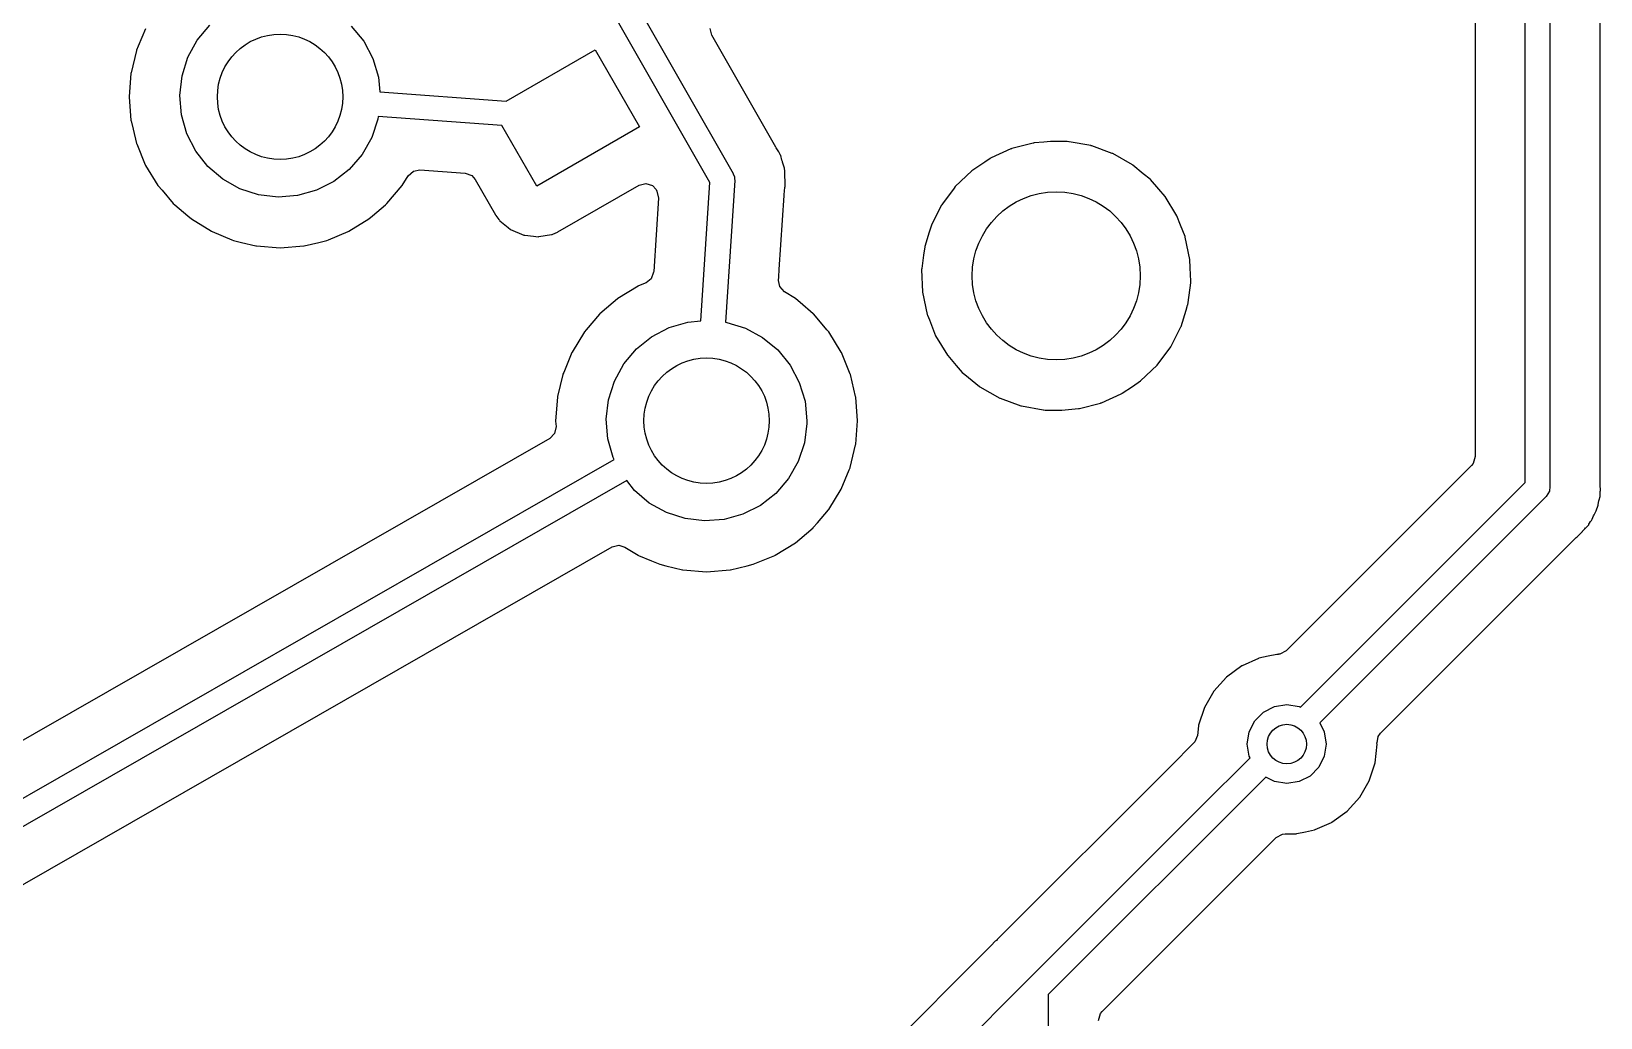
# Model space of a CAD drawing. Extents: x 144 to 253, y -181 to -52.
# Drawn here: x 191.12 to 207.01, y -83.42 to -73.43 of the extents above; entities that cross this region are included whole.
import ezdxf

# ---------------------------------------------------------------- set-up
doc = ezdxf.new("R2010")
doc.units = 0
doc.layers.add('BLACK', color=7, linetype='CONTINUOUS')

msp = doc.modelspace()

# ---------------------------------------------------------------- linework, layer by layer
at = {"layer": 'BLACK', "linetype": 'CONTINUOUS'}
for p, q in [((206.5, -69.4157), (206.5, -78.0489)), ((206.25, -77.9971), (206.25, -69.4675)), ((207.008, -78.0131), (207.008, -69.4944)), ((195.689, -70.423), (198.229, -74.868)), ((197.993, -74.9593), (195.486, -70.5722)), ((205.742, -73.0558), (205.742, -77.7343)), ((192.276, -73.4003), (192.203, -73.5775)), ((192.802, -73.516), (192.93, -73.3641)), ((194.361, -73.3741), (194.487, -73.5278)), ((198.014, -73.4668), (197.997, -73.3977)), ((192.203, -73.5775), (192.186, -73.6174)), ((192.707, -73.6898), (192.802, -73.516)), ((194.487, -73.5278), (194.58, -73.7028)), ((198.662, -74.6014), (198.014, -73.4668)), ((192.185, -73.6223), (192.131, -73.846)), ((192.186, -73.6174), (192.185, -73.6223)), ((192.647, -73.8788), (192.707, -73.6898)), ((194.58, -73.7028), (194.637, -73.8927)), ((195.93, -74.1338), (196.83, -73.6141)), ((196.83, -73.6141), (197.28, -74.3936)), ((192.13, -73.8508), (192.111, -74.09)), ((192.131, -73.846), (192.13, -73.8508)), ((192.131, -73.846), (192.131, -73.846)), ((192.625, -74.0758), (192.647, -73.8788)), ((194.637, -73.8927), (194.651, -74.0393)), ((194.651, -74.0393), (195.93, -74.1338)), ((192.111, -74.09), (192.13, -74.3292)), ((192.641, -74.2734), (192.625, -74.0758)), ((192.13, -74.3292), (192.131, -74.334)), ((192.131, -74.334), (192.131, -74.334)), ((192.131, -74.334), (192.151, -74.418)), ((192.696, -74.464), (192.641, -74.2734)), ((194.631, -74.3151), (194.569, -74.5032)), ((194.635, -74.2888), (194.631, -74.3151)), ((195.887, -74.3813), (194.635, -74.2888)), ((192.151, -74.418), (192.186, -74.5626)), ((192.786, -74.6404), (192.696, -74.464)), ((194.569, -74.5032), (194.471, -74.6757)), ((196.241, -74.9936), (195.887, -74.3813)), ((197.28, -74.3936), (196.241, -74.9936)), ((192.186, -74.5626), (192.188, -74.5671)), ((192.188, -74.5671), (192.188, -74.5671)), ((192.188, -74.5671), (192.275, -74.7783)), ((192.91, -74.7958), (192.786, -74.6404)), ((194.471, -74.6757), (194.341, -74.8258)), ((198.665, -74.6061), (198.662, -74.6014)), ((198.69, -74.6462), (198.665, -74.6061)), ((198.699, -74.6599), (198.69, -74.6462)), ((198.701, -74.6674), (198.699, -74.6599)), ((198.704, -74.6728), (198.701, -74.6674)), ((198.706, -74.6783), (198.704, -74.6728)), ((198.71, -74.6852), (198.706, -74.6783)), ((198.722, -74.7314), (198.71, -74.6852)), ((201.042, -74.6185), (200.841, -74.7088)), ((201.047, -74.6163), (201.042, -74.6185)), ((201.042, -74.6185), (201.042, -74.6185)), ((201.052, -74.6149), (201.047, -74.6163)), ((201.265, -74.5597), (201.052, -74.6149)), ((201.052, -74.6149), (201.052, -74.6149)), ((201.27, -74.5583), (201.265, -74.5597)), ((201.265, -74.5597), (201.265, -74.5597)), ((201.275, -74.5579), (201.27, -74.5583)), ((201.375, -74.5494), (201.275, -74.5579)), ((201.275, -74.5579), (201.275, -74.5579)), ((201.442, -74.5437), (201.375, -74.5494)), ((201.604, -74.5437), (201.442, -74.5437)), ((201.606, -74.5438), (201.604, -74.5437)), ((201.611, -74.544), (201.606, -74.5438)), ((201.606, -74.5438), (201.606, -74.5438)), ((201.628, -74.5449), (201.611, -74.544)), ((201.632, -74.5456), (201.628, -74.5449)), ((201.85, -74.585), (201.632, -74.5456)), ((201.632, -74.5456), (201.632, -74.5456)), ((201.855, -74.5859), (201.85, -74.585)), ((201.85, -74.585), (201.85, -74.585)), ((201.86, -74.5877), (201.855, -74.5859)), ((201.86, -74.5878), (201.86, -74.5877)), ((202.067, -74.6628), (201.86, -74.5878)), ((202.072, -74.6646), (202.067, -74.6628)), ((202.067, -74.6628), (202.067, -74.6628)), ((202.273, -74.7788), (202.072, -74.6646)), ((192.275, -74.7783), (192.278, -74.7842)), ((192.278, -74.7842), (192.403, -74.9888)), ((193.061, -74.9243), (192.91, -74.7958)), ((194.341, -74.8258), (194.185, -74.9478)), ((194.938, -74.8896), (194.991, -74.8419)), ((194.991, -74.8419), (195.055, -74.8297)), ((195.055, -74.8297), (195.515, -74.8637)), ((198.727, -74.7465), (198.722, -74.7314)), ((198.728, -74.7517), (198.727, -74.7465)), ((198.748, -74.8122), (198.728, -74.7517)), ((198.748, -74.8201), (198.748, -74.8122)), ((198.749, -74.826), (198.748, -74.8201)), ((198.75, -74.8319), (198.749, -74.826)), ((198.752, -74.8395), (198.75, -74.8319)), ((198.752, -74.8475), (198.752, -74.8395)), ((198.753, -74.9031), (198.752, -74.8475)), ((198.752, -74.8475), (198.752, -74.8475)), ((200.645, -74.8399), (200.478, -74.9991)), ((200.776, -74.7517), (200.645, -74.8399)), ((200.832, -74.714), (200.776, -74.7517)), ((200.836, -74.711), (200.832, -74.714)), ((200.832, -74.714), (200.832, -74.714)), ((200.841, -74.7088), (200.836, -74.711)), ((202.277, -74.7822), (202.273, -74.7788)), ((202.382, -74.8686), (202.277, -74.7822)), ((202.277, -74.7822), (202.277, -74.7822)), ((192.403, -74.9888), (192.407, -74.9926)), ((192.407, -74.9926), (192.407, -74.9926)), ((192.407, -74.9926), (192.445, -75.0373)), ((193.234, -75.021), (193.061, -74.9243)), ((194.185, -74.9478), (194.008, -75.0372)), ((194.722, -75.1713), (194.878, -74.9888)), ((194.878, -74.9888), (194.938, -74.8896)), ((195.515, -74.8637), (195.581, -74.8887)), ((195.581, -74.8887), (195.615, -74.9264)), ((195.615, -74.9264), (195.823, -75.2865)), ((196.453, -75.458), (197.275, -74.9834)), ((197.275, -74.9834), (197.344, -74.9667)), ((197.344, -74.9667), (197.411, -74.9899)), ((197.411, -74.9899), (197.448, -75.03)), ((197.9, -76.3601), (197.993, -74.9593)), ((198.245, -74.9382), (198.15, -76.3735)), ((198.229, -74.868), (198.229, -74.8691)), ((198.229, -74.8691), (198.229, -74.8695)), ((198.229, -74.8695), (198.23, -74.8711)), ((198.23, -74.8711), (198.242, -74.9014)), ((198.242, -74.9014), (198.241, -74.92)), ((198.241, -74.92), (198.245, -74.9382)), ((198.751, -75.0148), (198.753, -75.0073)), ((198.753, -74.9085), (198.753, -74.9031)), ((198.755, -74.9319), (198.753, -74.9085)), ((198.753, -75.0073), (198.755, -74.9996)), ((198.754, -74.9359), (198.755, -74.9319)), ((198.754, -74.9405), (198.754, -74.9359)), ((198.754, -74.9359), (198.754, -74.9359)), ((198.754, -74.9508), (198.754, -74.9405)), ((198.754, -74.971), (198.754, -74.9508)), ((198.755, -74.9996), (198.754, -74.971)), ((200.478, -74.9991), (200.466, -75.0148)), ((202.451, -74.925), (202.382, -74.8686)), ((202.455, -74.9291), (202.451, -74.925)), ((202.539, -75.0268), (202.455, -74.9291)), ((202.455, -74.9291), (202.455, -74.9291)), ((192.445, -75.0373), (192.559, -75.1713)), ((193.422, -75.0823), (193.234, -75.021)), ((193.619, -75.1058), (193.422, -75.0823)), ((193.817, -75.0906), (193.619, -75.1058)), ((194.008, -75.0372), (193.817, -75.0906)), ((197.473, -75.1165), (197.424, -75.8597)), ((197.448, -75.03), (197.456, -75.0457)), ((197.456, -75.0457), (197.473, -75.1165)), ((198.695, -75.8389), (198.744, -75.0896)), ((198.744, -75.0896), (198.748, -75.0359)), ((198.748, -75.0359), (198.751, -75.0148)), ((200.466, -75.0148), (200.348, -75.1736)), ((202.602, -75.0993), (202.539, -75.0268)), ((202.722, -75.2965), (202.602, -75.0993)), ((192.559, -75.1713), (192.574, -75.184)), ((192.574, -75.184), (192.706, -75.2965)), ((192.706, -75.2965), (192.742, -75.3272)), ((194.539, -75.3272), (194.575, -75.2965)), ((194.575, -75.2965), (194.707, -75.184)), ((194.707, -75.184), (194.722, -75.1713)), ((195.823, -75.2865), (195.823, -75.2866)), ((195.823, -75.2866), (195.824, -75.2895)), ((195.824, -75.2895), (195.826, -75.2922)), ((195.826, -75.2922), (195.826, -75.2922)), ((195.826, -75.2922), (195.857, -75.3336)), ((200.338, -75.189), (200.24, -75.3809)), ((200.34, -75.1842), (200.338, -75.189)), ((200.348, -75.1736), (200.34, -75.1842)), ((202.759, -75.3899), (202.722, -75.2965)), ((192.742, -75.3272), (192.946, -75.4525)), ((192.946, -75.4525), (192.951, -75.4544)), ((192.951, -75.4544), (192.951, -75.4544)), ((192.951, -75.4544), (193.15, -75.5371)), ((194.131, -75.5371), (194.33, -75.4544)), ((194.33, -75.4544), (194.335, -75.4525)), ((194.33, -75.4544), (194.33, -75.4544)), ((194.335, -75.4525), (194.539, -75.3272)), ((195.857, -75.3336), (195.861, -75.34)), ((195.861, -75.34), (195.867, -75.345)), ((195.867, -75.345), (195.867, -75.345)), ((195.867, -75.345), (195.949, -75.4126)), ((195.949, -75.4126), (195.974, -75.4325)), ((195.974, -75.4325), (196.108, -75.4898)), ((196.261, -75.5057), (196.388, -75.4845)), ((196.388, -75.4845), (196.396, -75.4832)), ((196.388, -75.4845), (196.388, -75.4845)), ((196.396, -75.4832), (196.403, -75.4801)), ((196.403, -75.4801), (196.45, -75.4594)), ((196.403, -75.4801), (196.403, -75.4801)), ((196.45, -75.4594), (196.453, -75.458)), ((200.214, -75.4594), (200.169, -75.6051)), ((200.236, -75.3899), (200.214, -75.4594)), ((200.24, -75.3809), (200.236, -75.3899)), ((202.805, -75.5057), (202.759, -75.3899)), ((193.15, -75.5371), (193.168, -75.5444)), ((193.168, -75.5444), (193.249, -75.564)), ((193.249, -75.564), (193.396, -75.5992)), ((193.396, -75.5992), (193.396, -75.5992)), ((193.396, -75.5992), (193.401, -75.6004)), ((193.401, -75.6004), (193.64, -75.6192)), ((193.64, -75.6192), (193.88, -75.6004)), ((193.88, -75.6004), (193.884, -75.5992)), ((193.884, -75.5992), (194.031, -75.564)), ((193.884, -75.5992), (193.884, -75.5992)), ((194.031, -75.564), (194.113, -75.5444)), ((194.113, -75.5444), (194.131, -75.5371)), ((196.108, -75.4898), (196.117, -75.4909)), ((196.117, -75.4909), (196.117, -75.4909)), ((196.117, -75.4909), (196.208, -75.5018)), ((196.208, -75.5018), (196.252, -75.5072)), ((196.252, -75.5072), (196.261, -75.5057)), ((196.261, -75.5057), (196.261, -75.5057)), ((200.168, -75.6102), (200.156, -75.6938)), ((200.169, -75.6051), (200.168, -75.6102)), ((200.169, -75.6051), (200.169, -75.6051)), ((202.807, -75.5111), (202.805, -75.5057)), ((202.854, -75.7369), (202.807, -75.5111)), ((200.156, -75.6938), (200.139, -75.8274)), ((202.857, -75.8236), (202.854, -75.7369)), ((197.399, -75.9326), (197.346, -75.974)), ((197.423, -75.8659), (197.399, -75.9326)), ((197.424, -75.8597), (197.423, -75.8659)), ((198.688, -75.9496), (198.69, -75.9146)), ((198.7, -76.0127), (198.688, -75.9496)), ((198.69, -75.9146), (198.695, -75.8389)), ((200.139, -75.8274), (200.137, -75.8389)), ((200.137, -75.8389), (200.146, -76.0694)), ((202.862, -75.9587), (202.857, -75.8236)), ((202.863, -75.9674), (202.862, -75.9587)), ((197.265, -76.0076), (197.06, -76.133)), ((197.269, -76.0057), (197.265, -76.0076)), ((197.346, -75.974), (197.269, -76.0057)), ((197.269, -76.0057), (197.269, -76.0057)), ((198.748, -76.0653), (198.7, -76.0127)), ((198.858, -76.133), (198.748, -76.0653)), ((200.146, -76.0694), (200.193, -76.2952)), ((202.832, -76.1961), (202.855, -76.0245)), ((202.855, -76.0245), (202.862, -75.9727)), ((202.862, -75.9727), (202.863, -75.9674)), ((202.862, -75.9727), (202.862, -75.9727)), ((197.012, -76.1739), (196.878, -76.2888)), ((197.056, -76.1362), (197.012, -76.1739)), ((197.06, -76.133), (197.056, -76.1362)), ((197.056, -76.1362), (197.056, -76.1362)), ((198.862, -76.1362), (198.858, -76.133)), ((198.906, -76.1739), (198.862, -76.1362)), ((198.862, -76.1362), (198.862, -76.1362)), ((199.04, -76.2888), (198.906, -76.1739)), ((202.764, -76.4164), (202.816, -76.2506)), ((202.816, -76.2506), (202.831, -76.2012)), ((202.831, -76.2012), (202.832, -76.1961)), ((202.831, -76.2012), (202.831, -76.2012)), ((196.875, -76.2926), (196.741, -76.4492)), ((196.878, -76.2888), (196.875, -76.2926)), ((197.403, -76.52), (197.579, -76.4281)), ((197.579, -76.4281), (197.769, -76.3721)), ((197.769, -76.3721), (197.9, -76.3601)), ((198.15, -76.3735), (198.163, -76.3749)), ((198.163, -76.3749), (198.353, -76.4335)), ((198.353, -76.4335), (198.527, -76.5278)), ((199.044, -76.2926), (199.04, -76.2888)), ((199.177, -76.4492), (199.044, -76.2926)), ((200.193, -76.2952), (200.195, -76.3001)), ((200.195, -76.3001), (200.195, -76.3002)), ((200.195, -76.3002), (200.215, -76.3503)), ((200.215, -76.3503), (200.278, -76.5098)), ((202.714, -76.5143), (202.762, -76.4212)), ((202.762, -76.4212), (202.764, -76.4164)), ((202.762, -76.4212), (202.762, -76.4212)), ((196.722, -76.4713), (196.597, -76.6759)), ((196.741, -76.4492), (196.722, -76.4713)), ((197.248, -76.6442), (197.403, -76.52)), ((198.527, -76.5278), (198.68, -76.6542)), ((199.196, -76.4713), (199.177, -76.4492)), ((199.322, -76.6759), (199.196, -76.4713)), ((200.278, -76.5098), (200.398, -76.707)), ((202.66, -76.6221), (202.714, -76.5143)), ((196.595, -76.6804), (196.512, -76.8812)), ((196.597, -76.6759), (196.595, -76.6804)), ((196.595, -76.6804), (196.595, -76.6804)), ((197.121, -76.7961), (197.248, -76.6442)), ((198.68, -76.6542), (198.805, -76.8079)), ((199.324, -76.6804), (199.322, -76.6759)), ((199.407, -76.8812), (199.324, -76.6804)), ((199.324, -76.6804), (199.324, -76.6804)), ((200.398, -76.707), (200.401, -76.711)), ((200.401, -76.711), (200.488, -76.8108)), ((202.522, -76.8072), (202.66, -76.6221)), ((196.504, -76.9024), (196.45, -77.1261)), ((196.505, -76.8976), (196.504, -76.9024)), ((196.512, -76.8812), (196.505, -76.8976)), ((197.025, -76.9699), (197.121, -76.7961)), ((198.805, -76.8079), (198.898, -76.983)), ((199.413, -76.8976), (199.407, -76.8812)), ((199.415, -76.9024), (199.413, -76.8976)), ((199.468, -77.1261), (199.415, -76.9024)), ((200.488, -76.8108), (200.549, -76.8812)), ((200.549, -76.8812), (200.575, -76.9024)), ((200.575, -76.9024), (200.723, -77.0241)), ((202.355, -76.9664), (202.522, -76.8072)), ((196.965, -77.1589), (197.025, -76.9699)), ((198.898, -76.983), (198.956, -77.1728)), ((200.723, -77.0241), (200.723, -77.0241)), ((200.723, -77.0241), (200.727, -77.0275)), ((200.727, -77.0275), (200.928, -77.1416)), ((202.168, -77.0923), (202.271, -77.0232)), ((202.271, -77.0232), (202.355, -76.9664)), ((196.449, -77.1309), (196.43, -77.3701)), ((196.45, -77.1261), (196.449, -77.1309)), ((196.45, -77.1261), (196.45, -77.1261)), ((196.943, -77.3559), (196.965, -77.1589)), ((198.956, -77.1728), (198.975, -77.3701)), ((199.469, -77.1309), (199.468, -77.1261)), ((199.468, -77.1261), (199.468, -77.1261)), ((199.488, -77.3701), (199.469, -77.1309)), ((200.928, -77.1416), (200.933, -77.1435)), ((200.933, -77.1435), (200.933, -77.1435)), ((200.933, -77.1435), (201.14, -77.2185)), ((201.14, -77.2185), (201.14, -77.2185)), ((201.14, -77.2185), (201.145, -77.2203)), ((201.145, -77.2203), (201.15, -77.2213)), ((201.15, -77.2213), (201.15, -77.2213)), ((201.15, -77.2213), (201.368, -77.2607)), ((201.735, -77.2466), (201.948, -77.1913)), ((201.948, -77.1913), (201.953, -77.19)), ((201.948, -77.1913), (201.948, -77.1913)), ((201.953, -77.19), (201.958, -77.1878)), ((201.958, -77.1878), (202.159, -77.0974)), ((201.958, -77.1878), (201.958, -77.1878)), ((202.159, -77.0974), (202.164, -77.0952)), ((202.164, -77.0952), (202.168, -77.0923)), ((202.168, -77.0923), (202.168, -77.0923)), ((196.43, -77.3701), (196.43, -77.3751)), ((196.43, -77.3751), (196.435, -77.4304)), ((196.96, -77.5535), (196.943, -77.3559)), ((198.975, -77.3701), (198.975, -77.3985)), ((199.469, -77.6093), (199.488, -77.3701)), ((201.368, -77.2607), (201.368, -77.2607)), ((201.368, -77.2607), (201.372, -77.2614)), ((201.372, -77.2614), (201.389, -77.2622)), ((201.389, -77.2622), (201.394, -77.2625)), ((201.394, -77.2625), (201.394, -77.2625)), ((201.394, -77.2625), (201.396, -77.2625)), ((201.396, -77.2625), (201.558, -77.2625)), ((201.558, -77.2625), (201.625, -77.2569)), ((201.625, -77.2569), (201.725, -77.2484)), ((201.725, -77.2484), (201.73, -77.248)), ((201.725, -77.2484), (201.725, -77.2484)), ((201.73, -77.248), (201.735, -77.2466)), ((201.735, -77.2466), (201.735, -77.2466)), ((196.372, -77.5496), (188.166, -82.2514)), ((196.42, -77.4999), (196.372, -77.5496)), ((196.435, -77.4304), (196.42, -77.4999)), ((198.975, -77.3985), (198.95, -77.5952)), ((197.014, -77.7441), (196.96, -77.5535)), ((198.95, -77.5952), (198.887, -77.7834)), ((199.441, -77.7297), (199.468, -77.6142)), ((199.468, -77.6142), (199.469, -77.6093)), ((199.468, -77.6142), (199.468, -77.6142)), ((188.018, -82.9222), (197.024, -77.7621)), ((197.024, -77.7621), (197.014, -77.7441)), ((198.887, -77.7834), (198.789, -77.9558)), ((199.403, -77.8684), (199.412, -77.8473)), ((199.412, -77.8473), (199.413, -77.8427)), ((199.412, -77.8473), (199.412, -77.8473)), ((199.413, -77.8427), (199.441, -77.7297)), ((205.705, -77.8234), (203.828, -79.6996)), ((205.721, -77.8025), (205.705, -77.8234)), ((205.742, -77.7343), (205.721, -77.8025)), ((197.15, -77.9776), (188.146, -83.1373)), ((197.228, -78.0759), (197.15, -77.9776)), ((198.789, -77.9558), (198.66, -78.1059)), ((199.322, -78.0644), (199.403, -77.8684)), ((203.974, -80.2727), (206.25, -77.9971)), ((207.009, -78.025), (207.008, -78.0131)), ((207.013, -78.069), (207.009, -78.025)), ((197.379, -78.2044), (197.228, -78.0759)), ((198.66, -78.1059), (198.504, -78.228)), ((199.196, -78.269), (199.322, -78.0644)), ((206.463, -78.1373), (204.169, -80.4312)), ((206.478, -78.1103), (206.463, -78.1373)), ((206.495, -78.0844), (206.478, -78.1103)), ((206.496, -78.078), (206.495, -78.0844)), ((206.497, -78.0756), (206.496, -78.078)), ((206.5, -78.0489), (206.497, -78.071)), ((206.497, -78.071), (206.497, -78.0756)), ((206.989, -78.2192), (206.995, -78.1834)), ((206.995, -78.1834), (206.998, -78.1718)), ((206.998, -78.1718), (207.007, -78.1366)), ((207.007, -78.1366), (207.008, -78.129)), ((207.007, -78.1366), (207.007, -78.1366)), ((207.008, -78.1087), (207.01, -78.089)), ((207.008, -78.129), (207.008, -78.1087)), ((207.01, -78.089), (207.012, -78.0768)), ((207.012, -78.0768), (207.013, -78.069)), ((197.552, -78.3012), (197.379, -78.2044)), ((197.741, -78.3624), (197.552, -78.3012)), ((198.327, -78.3174), (198.136, -78.3707)), ((198.504, -78.228), (198.327, -78.3174)), ((199.081, -78.4044), (199.193, -78.2727)), ((199.193, -78.2727), (199.196, -78.269)), ((199.193, -78.2727), (199.193, -78.2727)), ((206.928, -78.3667), (206.942, -78.3334)), ((206.942, -78.3334), (206.947, -78.3227)), ((206.947, -78.3227), (206.969, -78.284)), ((206.969, -78.284), (206.974, -78.2644)), ((206.974, -78.2644), (206.98, -78.2457)), ((206.98, -78.2457), (206.985, -78.2343)), ((206.985, -78.2343), (206.988, -78.2271)), ((206.985, -78.2343), (206.985, -78.2343)), ((206.988, -78.2271), (206.989, -78.2192)), ((206.989, -78.2192), (206.989, -78.2192)), ((197.938, -78.3859), (197.741, -78.3624)), ((198.136, -78.3707), (197.938, -78.3859)), ((198.903, -78.5688), (199.037, -78.4547)), ((199.037, -78.4547), (199.04, -78.4514)), ((199.04, -78.4514), (199.081, -78.4044)), ((206.782, -78.5409), (206.829, -78.4913)), ((206.829, -78.4913), (206.831, -78.4884)), ((206.831, -78.4884), (206.851, -78.4687)), ((206.851, -78.4687), (206.854, -78.4655)), ((206.854, -78.4655), (206.861, -78.4565)), ((206.861, -78.4565), (206.863, -78.4547)), ((206.863, -78.4547), (206.892, -78.4242)), ((206.892, -78.4242), (206.895, -78.4173)), ((206.895, -78.4173), (206.901, -78.4065)), ((206.895, -78.4173), (206.895, -78.4173)), ((206.901, -78.4065), (206.912, -78.39)), ((206.912, -78.39), (206.92, -78.3802)), ((206.92, -78.3802), (206.925, -78.374)), ((206.925, -78.374), (206.928, -78.3667)), ((206.928, -78.3667), (206.928, -78.3667)), ((188.797, -83.3504), (197.002, -78.6486)), ((197.002, -78.6486), (197.071, -78.632)), ((197.071, -78.632), (197.131, -78.6504)), ((197.131, -78.6504), (197.265, -78.7327)), ((198.653, -78.7327), (198.858, -78.6073)), ((198.858, -78.6073), (198.903, -78.5688)), ((204.784, -80.5358), (206.767, -78.5526)), ((206.767, -78.5526), (206.776, -78.545)), ((206.776, -78.545), (206.782, -78.5409)), ((197.265, -78.7327), (197.269, -78.7346)), ((197.269, -78.7346), (197.269, -78.7346)), ((197.269, -78.7346), (197.402, -78.7894)), ((197.402, -78.7894), (197.487, -78.8245)), ((198.432, -78.8245), (198.516, -78.7894)), ((198.516, -78.7894), (198.649, -78.7346)), ((198.649, -78.7346), (198.653, -78.7327)), ((198.649, -78.7346), (198.649, -78.7346)), ((197.487, -78.8245), (197.548, -78.8393)), ((197.548, -78.8393), (197.715, -78.8794)), ((197.715, -78.8794), (197.715, -78.8794)), ((197.715, -78.8794), (197.72, -78.8805)), ((197.72, -78.8805), (197.959, -78.8993)), ((197.959, -78.8993), (198.198, -78.8805)), ((198.198, -78.8805), (198.203, -78.8794)), ((198.203, -78.8794), (198.37, -78.8393)), ((198.203, -78.8794), (198.203, -78.8794)), ((198.37, -78.8393), (198.432, -78.8245)), ((203.646, -79.7564), (203.553, -79.7762)), ((203.733, -79.7379), (203.646, -79.7564)), ((203.74, -79.7365), (203.733, -79.7379)), ((203.733, -79.7379), (203.733, -79.7379)), ((203.746, -79.7365), (203.74, -79.7365)), ((203.752, -79.7358), (203.746, -79.7365)), ((203.766, -79.7336), (203.752, -79.7358)), ((203.828, -79.6996), (203.766, -79.7336)), ((203.378, -79.8539), (203.224, -79.9661)), ((203.384, -79.8512), (203.378, -79.8539)), ((203.547, -79.7789), (203.384, -79.8512)), ((203.384, -79.8512), (203.384, -79.8512)), ((203.553, -79.7762), (203.547, -79.7789)), ((203.547, -79.7789), (203.547, -79.7789)), ((203.224, -79.9661), (203.096, -80.1081)), ((203.096, -80.1081), (203, -80.2734)), ((203.711, -80.2646), (203.835, -80.245)), ((203.835, -80.245), (203.959, -80.2646)), ((203, -80.2734), (202.941, -80.4551)), ((203.455, -80.5214), (203.511, -80.4099)), ((203.511, -80.4099), (203.6, -80.3214)), ((203.6, -80.3214), (203.711, -80.2646)), ((203.959, -80.2646), (203.974, -80.2727)), ((202.931, -80.5576), (202.904, -80.6233)), ((202.941, -80.4616), (202.931, -80.5576)), ((202.941, -80.4551), (202.941, -80.4616)), ((202.941, -80.4616), (202.941, -80.4616)), ((203.435, -80.645), (203.455, -80.5214)), ((204.169, -80.4312), (204.215, -80.5214)), ((204.215, -80.5214), (204.235, -80.645)), ((204.749, -80.6318), (204.761, -80.5683)), ((204.761, -80.5683), (204.784, -80.5358)), ((202.894, -80.6336), (202.659, -80.8694)), ((202.904, -80.6233), (202.894, -80.6336)), ((203.455, -80.7686), (203.435, -80.645)), ((204.235, -80.645), (204.215, -80.7686)), ((204.729, -80.8349), (204.749, -80.645)), ((204.748, -80.6379), (204.748, -80.6318)), ((204.748, -80.6318), (204.749, -80.6318)), ((204.748, -80.6381), (204.748, -80.6379)), ((204.749, -80.645), (204.748, -80.6381)), ((202.659, -80.8694), (200.903, -82.6253)), ((202.659, -80.8694), (202.659, -80.8694)), ((202.659, -80.8694), (202.659, -80.8694)), ((202.962, -81.2856), (203.463, -80.7845)), ((203.463, -80.7845), (203.455, -80.7686)), ((204.159, -80.8801), (204.07, -80.9686)), ((204.215, -80.7686), (204.159, -80.8801)), ((204.67, -81.0166), (204.729, -80.8349)), ((203.621, -80.9795), (201.42, -83.1807)), ((203.711, -81.0254), (203.621, -80.9795)), ((203.835, -81.045), (203.711, -81.0254)), ((203.959, -81.0254), (203.835, -81.045)), ((204.07, -80.9686), (203.959, -81.0254)), ((204.574, -81.1819), (204.67, -81.0166)), ((204.446, -81.3239), (204.574, -81.1819)), ((201.207, -83.0405), (202.962, -81.2856)), ((202.962, -81.2856), (202.962, -81.2856)), ((204.292, -81.4361), (204.446, -81.3239)), ((204.024, -81.5336), (204.117, -81.5138)), ((204.117, -81.5138), (204.123, -81.5111)), ((204.123, -81.5111), (204.286, -81.4388)), ((204.286, -81.4388), (204.292, -81.4361)), ((204.286, -81.4388), (204.286, -81.4388)), ((201.965, -83.3544), (203.729, -81.5904)), ((203.729, -81.5904), (203.792, -81.5564)), ((203.792, -81.5564), (203.819, -81.5535)), ((203.819, -81.5535), (203.93, -81.5535)), ((203.93, -81.5535), (203.937, -81.5521)), ((203.937, -81.5521), (204.024, -81.5336)), ((203.937, -81.5521), (203.937, -81.5521)), ((200.894, -82.6328), (200.888, -82.6369)), ((200.903, -82.6253), (200.894, -82.6328)), ((200.819, -82.7092), (195.175, -88.3532)), ((200.839, -82.6894), (200.819, -82.7092)), ((200.819, -82.7092), (200.819, -82.7092)), ((200.819, -82.7092), (200.819, -82.7092)), ((200.841, -82.6866), (200.839, -82.6894)), ((200.883, -82.6427), (200.841, -82.6866)), ((200.888, -82.6369), (200.883, -82.6427)), ((194.675, -89.5723), (201.207, -83.0405)), ((201.207, -83.0405), (201.207, -83.0405)), ((201.42, -83.1807), (201.42, -88.8482)), ((201.928, -83.4435), (201.949, -83.3754)), ((201.949, -83.3754), (201.965, -83.3544))]:
    msp.add_line(p, q, dxfattribs=at)
at = {"layer": 'BLACK'}
for centre, radius in [((193.64, -74.09), 0.635), ((201.5, -75.9031), 0.8509), ((197.959, -77.3701), 0.635), ((203.835, -80.645), 0.2)]:
    msp.add_circle(centre, radius, dxfattribs=at)

doc.saveas('drawing.dxf')
